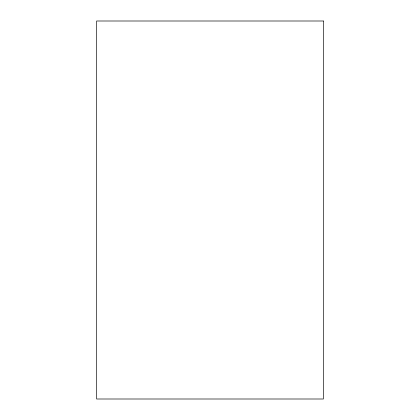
<?xml version="1.0" encoding="UTF-8"?>
<svg xmlns="http://www.w3.org/2000/svg" width="420" height="420" viewBox="0 0 420 420"><rect width="100%" height="100%" fill="white"/><g stroke="black" fill="none" stroke-linecap="round" stroke-linejoin="round"><path stroke-width="0.63" d="M323.4 21L96.6 21L96.6 399L323.4 399L323.4 21"/></g></svg>
